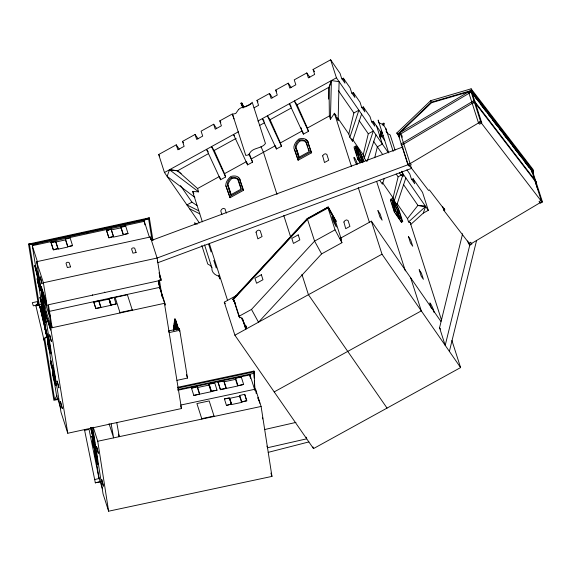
<?xml version="1.0" encoding="UTF-8"?>
<svg xmlns="http://www.w3.org/2000/svg" width="571" height="571" viewBox="0 0 571 571"><rect width="100%" height="100%" fill="white"/><g stroke="black" fill="none" stroke-linecap="round" stroke-linejoin="round"><path stroke-width="0.86" d="M50.576 329.86L45.273 313.343A26.823 1.927 77.7 0 1 40.991 286.92L46.294 303.437L46.715 303.344L41.412 286.828L40.991 286.92L41.476 289.847A24.653 1.777 77.7 0 0 44.831 310.56L50.576 329.86L50.997 329.767L67.771 433.253L181.485 408.536L164.712 305.042L165.14 304.95L164.862 303.23L159.395 285.65A24.653 1.777 77.7 0 1 158.324 280.368M328.632 99.104L328.925 87.591L331.401 80.568L339.103 81.667L338.125 120.367L334.263 113.515M334.435 113.365L330.416 119.26L331.401 80.568L329.331 87.049L297.056 104.828L294.372 100.96L308.454 131.359L303.429 134.121L289.354 103.722L291.139 106.306M173.513 330.573L174.583 319.068L175.29 318.911L178.602 329.231M173.684 329.653L174.719 319.482L175.425 319.325L175.126 322.187M174.391 329.496L173.563 328.975M174.947 323.95L174.583 327.476L173.877 327.626L174.633 329.995M174.99 323.507L174.305 323.443L176.425 330.052M349.859 137.297L348.795 133.992L353.87 112.972L358.888 110.21L349.859 137.297L352.543 141.165L361.571 114.079M364.277 158.096L373.306 131.009L368.288 133.771L363.22 154.791L364.277 158.096L366.518 161.322M374.704 157.76L377.345 146.833L382.363 144.07L376.582 126.07M393.862 200.321L393.062 197.844L398.137 176.824L403.155 174.062L394.404 200.3M164.862 303.23L52.132 327.733L48.407 304.757L161.136 280.254L160.858 278.527L160.43 278.619L157.096 258.035L150.337 236.986L36.623 261.704L43.382 282.759L157.096 258.035L408.636 164.512L480.425 121.83L541.743 201.734L469.947 244.417L445.202 345.362L439.556 327.783L462.61 233.732M449.384 351.401L476.578 240.477M381.25 130.723L379.808 136.44L380.6 138.253L382.113 132.286M382.698 125.006L383.112 123.379L383.862 123.193L384.269 123.779L383.833 125.477M380.2 137.668L381.706 131.708M383.22 125.748L383.862 123.193M367.246 161.115L375.989 134.877M384.362 178.288L382.384 184.212L379.708 180.343M405.838 177.931L396.809 205.018L394.126 201.142M410.806 224.41L423.282 213.104L425.623 206.466L424.125 205.688M177.395 170.879L208.422 153.649M473.766 103.187L474.437 102.016L473.973 100.575L401.049 143.928L401.513 145.369L474.437 102.016L536.512 182.913L536.048 181.471L473.973 100.575M58.085 398.686L54.609 399.443L56.936 395.653M410.221 222.683L408.543 221.948L407.487 218.643L417.922 205.367M235.48 303.922L232.818 299.118L307.248 218.536L328.211 206.988L336.098 221.27L335.598 221.548L328.025 207.965L307.562 219.235L233.51 299.411L238.942 316.334L239.734 317.776L240.912 317.233L246.544 327.526L245.366 328.068L245.944 329.124L242.768 319.218M232.925 299.447L307.355 218.864L328.211 206.988M238.942 316.334L251.497 309.425L314.585 241.112L335.049 229.842L328.025 207.965M341.251 239.642L340.48 238.193L341.929 242.704L321.594 253.902L258.499 322.215L251.497 309.425M399.586 137.297L396.788 133.022L430.677 100.682L471.132 88.819L533.171 169.658L533.528 171.293L471.496 90.454L471.132 88.819M397.43 134.485L431.184 102.245L471.496 90.454M399.464 133.35L431.54 102.716L470.618 91.281L474.415 96.235M408.543 221.948L425.623 206.466L417.465 205.303M231.148 177.567L230.941 177.752A9.928 5.774 -34.7 0 0 227.386 184.497L230.591 194.897L241.041 189.144L237.6 178.916A10.571 6.153 -34.7 0 0 231.391 177.502L232.062 178.473A10.571 6.153 -34.7 0 1 238.271 179.879M231.819 178.53L231.605 178.716A9.928 5.774 -34.7 0 0 228.057 185.468L230.998 195.046M299.218 140.073L299.011 140.259A9.928 5.774 -34.7 0 0 295.457 147.011L298.662 157.403L309.111 151.65L305.671 141.422A10.571 6.153 -34.7 0 0 299.461 140.016L300.132 140.98A10.571 6.153 -34.7 0 1 306.341 142.393L307.94 146.897M299.889 141.037L299.682 141.223A9.928 5.774 -34.7 0 0 296.128 147.975L299.076 157.553M44.26 341.023L35.78 305.292L38.157 303.351M35.78 305.292L35.944 305.785L38.25 303.929M58.213 399.372L53.874 400.321L43.896 338.746L46.922 336.426L39.47 305.021L43.218 318.725L42.582 314.721L43.011 314.628M152.992 240.491L149.324 217.822L28.55 244.081L38.528 305.656L41.683 303.715L41.562 303.337M43.896 338.746L47.043 336.797M531.822 172.178L533.293 172.892L532.829 171.45L470.754 90.553L397.837 133.907L399.379 136.755M471.675 92.216L470.832 91.117L468.691 92.395L478.37 122.544L479.626 124.185L481.774 122.908L472.096 92.759M470.754 90.553L471.218 92.002L398.301 135.348L399.779 135.241M407.83 164.477L409.978 163.199L400.3 133.05L398.151 134.328L407.83 164.477L409.093 166.118L411.234 164.841L409.978 163.199M478.37 122.544L480.511 121.266L470.832 91.117M470.233 244.781L443.938 210.521L444.795 210.007L444.267 208.351M468.513 243.546L470.654 242.268L471.917 243.91L469.769 245.187L468.513 243.546L467.692 241.005M541.194 200.335L539.045 201.613L540.309 203.255L542.45 201.977L532.664 171.507L531.408 169.865L541.194 200.335L542.45 201.977M243.082 108.033L240.933 103.223L241.99 103.144L243.788 107.162M199.393 222.897L164.462 172.513L158.681 154.513L176.253 144.834L179.273 149.188M176.253 144.834L177.845 149.788L184.126 146.333L182.534 141.38L195.082 134.463L198.101 138.817M216.68 128.582L213.661 124.235L201.106 131.144L202.698 136.098L196.674 139.417L195.082 134.463M213.661 124.235L215.253 129.189L221.398 125.798L219.814 120.845L232.361 113.929L233.953 118.882M244.666 107.155L250.94 103.701M254.038 107.826L258.556 105.335L256.964 100.382L269.512 93.466L272.531 97.819M269.512 93.466L271.104 98.419L277.256 95.036L275.665 90.082L288.219 83.166L291.239 87.52M309.81 77.292L306.791 72.938L294.243 79.847L295.835 84.801L289.811 88.12L288.219 83.166M306.791 72.938L308.383 77.892L314.657 74.43L313.072 69.476L330.645 59.798L340.03 73.345L341.622 78.298L344.977 83.138L343.385 78.184L341.879 79.012M164.462 172.513L238.521 131.723M257.892 121.052L336.419 77.799L330.645 59.798M208.301 151.929L206.509 149.352L220.592 179.751L225.609 176.981L211.534 146.583L214.218 150.459L236.18 138.36M259.834 125.327L264.302 122.865M264.152 121.166L262.367 118.59L276.45 148.988L281.467 146.219L267.385 115.82L270.069 119.689L291.274 108.012M351.807 93.33L353.313 92.502L360.015 102.173L361.607 107.127L364.898 111.866L363.306 106.913L361.8 107.748M194.868 197.402L167.146 176.382L169.487 169.744L177.474 170.693L197.566 188.544L219.528 176.446M225.609 176.981L224.553 173.684L246.515 161.586L247.578 164.883L252.596 162.121L249.399 154.013M251.54 158.817L275.386 145.684M281.467 146.219L280.404 142.914L302.373 130.816M308.454 131.359L307.391 128.054L329.36 115.956L329.06 87.199M196.959 205.474L191.949 202.155L186.931 204.918L198.651 210.749M229.385 196.752L242.896 189.308L239.399 178.402A12.341 7.18 -34.7 0 0 230.82 176.453A11.698 6.809 -34.7 0 0 225.88 185.846L230.056 197.716L243.567 190.271L239.399 178.402M297.455 159.259L310.967 151.815L307.469 140.909A12.341 7.18 -34.7 0 0 298.89 138.96A11.698 6.809 -34.7 0 0 293.951 148.353L298.126 160.223L311.638 152.778L307.469 140.909M371.721 122.066L373.234 121.23L379.936 130.909L381.528 135.862L384.747 140.509M360.265 162.878L357.86 159.409L354.355 148.503L355.612 147.81A11.698 1.656 61.2 0 1 357.403 147.354A12.341 1.749 61.2 0 1 362.835 158.224L363.913 161.586M356.076 148.696A9.928 1.406 61.2 0 1 356.383 149.002L357.881 148.667A10.571 1.499 61.2 0 1 361.814 156.54L363.62 162.036M381.649 136.383L383.155 135.548M357.86 159.409L359.116 158.717L355.612 147.81M362.364 162.728L360.786 157.824L362.043 157.132M335.991 220.941L335.491 221.22L341.115 238.728M411.634 179.622L413.14 178.794L422.526 192.341L428.307 210.342L423.282 213.104M390.728 200.971L391.984 200.278A11.698 1.656 61.2 0 1 393.776 199.821A12.341 1.749 61.2 0 1 399.208 210.692L402.712 221.598L401.456 222.29L394.233 211.877L390.728 200.971A11.698 1.656 61.2 0 1 391.435 199.415M392.448 201.163A9.928 1.406 61.2 0 1 392.762 201.47L394.254 201.135A10.571 1.499 61.2 0 1 398.187 209.007L401.563 219.407L395.981 211.356L392.727 201.113A9.928 1.406 61.2 0 1 394.011 200.778L394.118 200.892M451.904 340.48L460.604 367.574L313.493 448.599L234.888 335.213L224.289 302.187L237.45 294.943M339.645 238.649L371.393 221.17L440.926 321.466M394.233 211.877L395.489 211.184L391.984 200.278M399.257 216.83L397.159 210.292L398.415 209.6M234.888 335.213L381.999 254.195L371.393 221.17M274.194 391.906L421.298 310.888L410.692 277.863M151.451 240.455L402.983 146.925L402.512 147.211L408.158 164.798M193.833 193.812L192.927 191.364M86.328 233.139L87.977 232.561M145.998 218.993L149.324 217.822M41.112 300.196L32.276 245.701L34.167 244.26L143.485 220.492L148.588 218.7L152.129 240.541M268.227 452.353L308.868 441.925M51.012 242.418L53.339 249.655L57.992 248.592L53.403 249.998L51.012 242.418L55.665 241.355L58.228 249.134L67.821 247.05L65.522 239.891L55.929 241.976M65.508 239.106L70.169 238.043L72.553 245.63L67.899 246.693L65.572 239.449M51.076 242.761L55.73 241.697L58.056 248.935M106.499 230.334L108.818 237.579L113.479 236.515L108.883 237.921L106.499 230.334L111.152 229.271L113.708 237.058L123.307 234.974L121.009 227.815L111.409 229.899M120.995 227.03L125.649 225.966L128.032 233.546L123.379 234.61L121.052 227.372M106.556 230.677L108.883 230.149M122.608 227.015L125.649 225.966M34.824 265.715L35.245 265.615L37.572 272.859L38.314 277.071L37.893 277.171L35.566 269.926L34.824 265.715L37.151 272.959L37.893 277.171M35.566 269.926L35.994 269.826L38.314 277.071M37.151 272.959L37.572 272.859M37.144 278.826L37.565 278.734L39.891 285.971L40.634 290.182L40.213 290.282L37.886 283.038L37.144 278.826L39.47 286.071L40.213 290.282M37.886 283.038L38.314 282.945L40.634 290.182M39.47 286.071L39.891 285.971M39.984 297.498L40.405 297.405L42.732 304.643L43.482 308.854L43.053 308.954L40.734 301.709L39.984 297.498L42.311 304.743L43.053 308.954M42.311 304.743L42.732 304.643M42.304 310.61L42.725 310.517L45.052 317.762L45.801 321.973L45.373 322.065L43.053 314.821L42.304 310.61L44.631 317.854L45.373 322.065M44.631 317.854L45.052 317.762M45.13 329.203L45.552 329.103L47.878 336.348L48.628 340.559L48.2 340.659L45.88 333.414L45.13 329.203L47.457 336.447L48.2 340.659M45.88 333.414L46.301 333.314M47.457 336.447L47.878 336.348M47.45 342.315L47.871 342.222L50.198 349.459L50.947 353.67L50.519 353.77L48.2 346.526L47.45 342.315L49.777 349.559L50.519 353.77M48.2 346.526L48.621 346.433L50.947 353.67M49.777 349.559L50.198 349.459M50.291 360.965L50.712 360.872L53.039 368.117L53.781 372.328L53.36 372.42L51.033 365.176L50.291 360.965L52.618 368.209L53.36 372.42M52.618 368.209L53.039 368.117M52.611 374.084L53.032 373.984L55.358 381.228L56.101 385.439L55.68 385.532L53.353 378.295L52.611 374.084L54.937 381.328L55.68 385.532M54.937 381.328L55.358 381.228M93.751 301.966L98.683 300.846L100.767 307.505L95.842 308.633L93.751 301.966L95.842 308.633M109.104 298.469L114.036 297.348L116.12 304.015L111.195 305.135L109.104 298.469L111.195 305.135M93.815 302.309L97.099 301.559M109.168 298.819L112.451 298.069M95.778 308.29L100.767 307.505M111.131 304.793L116.12 304.015M224.417 398.936L229.342 397.816L231.334 404.004L226.466 405.474L224.417 398.936L229.406 398.158L231.398 404.354M239.77 395.439L244.695 394.318L246.751 400.856L241.819 401.977L239.827 395.789M90.96 427.893L91.974 431.048L92.395 430.948L93.109 434.959L92.688 435.052L90.404 427.95M231.334 404.004L226.466 405.474M246.686 400.514L241.819 401.977M257.671 397.93L258.092 397.837L259.826 403.254M91.91 436.43L92.331 436.33L94.615 443.431L95.321 447.436L94.9 447.536L91.91 436.43L95.75 451.932L95.321 452.032L93.044 444.93L92.331 440.926L92.752 440.826L93.323 444.031M94.186 443.524L94.615 443.431M93.044 444.93L93.466 444.838M92.331 440.926L94.615 448.021L95.036 447.928M94.55 453.403L94.972 453.31L97.248 460.404L97.962 464.416L97.541 464.508L94.55 453.403L97.541 464.508M95.264 457.414L95.685 457.314L94.972 453.31M96.827 460.504L97.248 460.404M264.423 429.585L295.956 422.404M191.471 387.987L197.116 386.71L199.457 394.154L193.819 395.432L191.535 388.33L197.116 386.71M209.043 384.019L214.682 382.741L217.023 390.186L211.384 391.463L209.043 384.019L211.384 391.463M210.713 383.998L214.682 382.741M218.086 382.256L223.732 380.978L226.073 388.423L220.427 389.7L218.086 382.256L220.427 389.7M235.659 378.288L241.297 377.01L243.639 384.454L238 385.732L235.716 378.63M222.176 381.685L223.732 380.978M239.749 377.724L241.297 377.01M211.32 391.121L217.023 390.186M220.37 389.358L226.073 388.423M39.378 305.471L29.506 244.588L148.588 218.7M36.608 305.114L33.311 305.828L32.304 302.687L37.243 301.616L38 303.972M35.944 305.785L38.764 305.171M41.476 289.29L46.572 305.157L47.7 304.914L51.426 327.89L50.298 328.132M41.362 310.924L41.79 310.831M51.426 327.89L46.33 312.016L45.202 312.266L45.273 313.343L45.694 313.251M49.634 311.302L159.766 287.356L159.837 288.441L159.416 288.526M41.976 314.7L42.397 314.607L43.617 318.404L43.196 318.497L41.976 314.7L40.712 306.92L41.933 310.717L43.196 318.497M132.372 310.289L127.39 294.764L115.114 297.434L119.967 312.544L132.236 309.875M175.211 321.309L174.505 321.459L176.896 328.896M175.19 321.523L174.483 321.68L177.024 329.574M174.805 325.27L174.098 325.427L175.425 329.553M174.783 325.491L174.076 325.641L175.397 329.731M174.605 327.254L173.898 327.411L174.69 329.888M179.758 330.274L179.23 328.625L168.645 330.923L169.18 332.572L179.758 330.274L187.502 378.066L176.924 380.365M177.445 387.352L253.952 371.057L254.923 389.772M177.631 388.123L254.145 371.828M177.695 389.558L254.202 373.263M177.802 390.25L249.934 374.883M180.807 405.046L255.53 389.129L261.097 406.459L271.967 476.407L108.611 511.202L103.051 493.865L92.723 427.415M239.613 396.217L229.728 398.322L231.719 404.518L241.597 402.412L239.613 396.217L239.72 396.909M84.672 430.341L89.055 429.406L99.047 478.569L94.665 479.504M214.168 416.459L209.186 400.935L196.902 403.554L201.749 418.657L214.032 416.045M93.237 427.222L97.741 441.255L261.097 406.459M100.482 481.674L95.264 482.788L100.567 481.767M29.506 244.588L37.707 244.01M28.55 244.081L31.212 243.896M192.598 191.478L198.629 191.849L197.566 188.544M425.623 206.466L418.065 205.574L403.319 184.297M143.485 220.492L144.063 220.606L149.338 237.029M189.615 208.786L199.771 213.84M197.173 224.303L194.504 222.733L195.046 224.417M181.171 173.591L177.638 170.915L169.487 169.744L198.629 191.849M240.933 103.223L243.032 107.576M357.746 148.431L357.639 148.31A9.928 1.406 61.2 0 0 356.354 148.646L359.609 158.888L362.15 162.549M471.218 92.002L533.293 172.892M475.5 97.648L476.585 99.061M480.925 104.721L485.814 111.081M488.526 114.621L489.611 116.034M492.323 119.567L497.205 125.934M499.918 129.467L501.003 130.88M503.715 134.413L506.434 137.954M507.519 139.367L508.604 140.78M512.944 146.44L514.028 147.853M515.113 149.267L517.826 152.8M518.911 154.213L519.995 155.626M524.335 161.286L529.224 167.653M480.511 121.266L481.774 122.908M431.54 102.716L430.677 100.682M396.788 133.022L399.479 136.54M444.795 210.007L429.371 189.907L428.514 190.414L408.636 164.512M386.096 131.394L387.531 133.414L390.193 134.984L395.061 150.152M399.35 172.67L400.785 174.697L403.447 176.268L401.827 171.214M218.693 275.579L219.778 278.948L219.364 276.314C215.174 275.429 211.327 272.31 211.855 267.606L210.428 265.586L207.758 264.009L201.813 245.48M383.112 123.379L383.512 123.957M343.385 78.184L350.094 87.855L351.679 92.809L354.905 97.455L353.313 92.502M363.306 106.913L370.008 116.591L371.6 121.544L374.819 126.184L373.234 121.23M406.909 169.815L409.785 173.962L411.377 178.916L414.724 183.748L413.14 178.794M336.419 77.799L387.752 151.843M401.684 171.942L428.307 210.342M338.417 90.682L353.87 112.972M358.995 120.374L368.288 133.771M373.42 141.18L382.734 154.613M396.174 174.005L398.137 176.824M313.072 69.476L314.578 71.653M334.827 113.836L336.169 115.77M337.554 117.769L348.795 133.992M352.457 139.274L364.112 156.083M382.306 182.32L393.062 197.844M397.216 203.826L407.487 218.643M359.116 158.717L361.522 162.185M395.489 211.184L402.712 221.598M359.88 161.779L358.352 159.58L357.567 157.125M395.746 213.511L399.8 219.364M356.639 164.655C350.508 151.736 356.304 158.688 357.325 164.305M275.665 90.082L276.671 91.531M439.556 327.783L440.484 329.117M305.963 141.844L306.634 142.807M310.967 151.815L311.638 152.778M381.999 254.195L460.604 367.574M295.507 147.575L296.784 149.416M256.964 100.382L257.971 101.831M234.388 135.777L233.496 134.485L247.578 164.883M219.814 120.845L220.82 122.294M237.886 179.33L238.557 180.3M242.896 189.308L243.567 190.271M387.045 408.087L308.44 294.707L301.916 274.38M227.436 185.068L228.714 186.91M225.88 185.846L230.056 197.716M182.534 141.38L183.541 142.829M180.457 185.575L191.949 202.155M158.681 154.513L159.673 155.94M224.289 302.187L225.295 303.644M392.862 201.584L392.998 201.82A10.571 1.499 61.2 0 1 396.938 209.7L397.159 210.292M356.49 149.117L356.625 149.352A10.571 1.499 61.2 0 1 360.558 157.232L360.786 157.824M307.562 219.235L307.248 218.536L314.585 241.112L321.594 253.902M233.51 299.411L234.388 300.953M232.818 299.118L234.945 302.844M328.318 207.323L336.098 221.27M335.049 229.842L341.929 242.704M393.183 151.379L385.882 128.632L383.155 124.549L378.587 122.679L378.173 120.053L388.723 152.907M248.892 154.12L252.596 162.121M241.683 102.809L243.474 106.82M297.056 104.828L307.391 128.054M300.946 127.619L301.659 129.217M270.069 119.689L280.404 142.914M260.968 146.647L263.459 152.25L277.021 194.468M214.218 150.459L224.553 173.684M104.629 292.095L104.771 292.502M533.571 176.275L534.934 180.522M535.748 183.063L537.654 189.008M442.604 206.374L443.938 210.521M401.556 134.692L402.362 137.204M411.049 166.689L411.591 168.366L157.853 262.71L157.318 261.033M410.171 222.512L441.626 320.481M433.946 312.351C434.538 309.896 426.387 295.064 431.419 308.261M397.951 211.384L398.758 213.904M400.913 220.613L401.456 222.29M391.834 203.04L394.732 212.048M376.61 181.364L405.346 270.868M362.385 161.436L361.579 158.916A12.341 1.749 61.2 0 0 360.965 157.375M351.743 138.689L352.543 141.165M355.198 149.759L357.039 155.49M337.589 118.711L338.125 120.367M334.378 113.194L351.486 166.475M358.253 187.552L369.351 222.119M329.36 115.956L330.416 119.26M308.468 148.531L309.254 150.98M302.637 131.644L303.429 134.121M297.048 150.237L298.89 155.969M294.622 149.316L298.126 160.223M275.65 146.511L276.45 148.988M283.794 215.581L290.846 237.536M238.821 181.114L241.183 188.473M312.951 446.907L313.493 448.599M228.978 187.731L231.077 194.276M306.177 437.15L306.72 438.821L267.514 447.75L266.971 446.072M219.799 177.274L220.592 179.751M226.38 213.133L225.038 208.965L223.604 208.365A2.47 1.442 -34.7 0 0 221.491 209.528L220.777 210.892L221.891 214.617M246.008 325.848L246.544 327.526M242.14 318.011L245.366 328.068M234.617 301.859L239.734 317.776M192.548 191.306L202.348 221.834M209.386 243.753L227.522 300.239M208.686 244.402L211.12 251.989M213.825 260.412L216.259 267.992M249.848 374.605L254.787 390M204.554 244.859L211.855 267.606M270.904 473.102L271.967 476.407M246.751 400.856L244.695 394.318M178.445 329.017L175.404 319.539L174.697 319.696L177.867 329.567M174.583 319.068L177.902 329.388M159.002 272.745L160.858 278.527M159.523 275.236L161.136 280.254M159.637 276.143L160.43 278.619M160.101 289.261L165.14 304.95M161.936 295.585L162.699 297.955M186.424 374.697L187.502 378.066M180.679 406.01L181.485 408.536M113.536 236.858L111.152 229.271M109.796 302.116L110.788 305.214M92.359 294.764L92.488 295.171M118.461 434.16L119.268 436.672L116.769 422.604M109.054 423.639L113.622 437.871L111.131 423.832M91.381 427.793L93.551 434.916L94.8 442.975L92.666 436.33L91.417 428.279M90.825 427.857L93.109 434.959M37.579 262.21L32.276 245.701L144.299 221.348L144.87 224.853M95.321 447.436L92.331 436.33M94.857 447.743L96.185 451.897L97.441 459.948L95.307 453.31L94.429 447.671M93.723 445.623L95.75 451.932M95.935 458.106L97.962 464.416M49.456 313.715L50.269 316.248M43.596 297.826L49.563 316.398M51.055 324.392L52.132 327.733M42.068 296.827L42.468 298.069M98.847 477.599L102.445 488.797M48.085 320.681L50.997 329.767M41.155 301.616L43.482 308.854M41.869 309.104L41.141 306.827L42.397 314.607M43.475 314.728L45.801 321.973M42.582 314.721L44.36 320.26L46.972 336.819M47.593 337.34L48.628 340.559M51.454 365.083L53.781 372.328M53.774 378.195L56.101 385.439M60.683 408.029L56.443 394.818L41.683 303.715M67.771 433.253L61.011 412.205L42.754 299.554M201.749 418.657L201.877 419.078M119.967 312.544L120.088 312.958M39.47 305.021L46.851 336.44M46.33 312.016L45.958 310.31A24.653 1.777 77.7 0 1 42.811 292.181M84.515 429.842L95.357 482.88M243.639 384.454L238 385.732M199.457 394.154L193.819 395.432M262.439 417.308L262.724 418.914M258.092 397.837L258.52 400.235M91.974 431.048L92.688 435.052M94.615 448.021L95.321 452.032M128.032 233.546L123.379 234.61M72.553 245.63L67.899 246.693M35.245 265.615L35.845 268.984M37.565 278.734L38.164 282.103M40.405 297.405L41.005 300.774M42.725 310.517L43.325 313.886M45.552 329.103L46.151 332.472M47.871 342.222L48.471 345.591M50.712 360.872L51.304 364.241M53.032 373.984L53.624 377.352M179.23 328.625L179.658 331.266M159.352 279.726L162.036 296.285M158.645 280.739L159.916 288.605M150.337 236.986L150.765 239.62M144.063 220.606L144.492 223.232M121.009 227.815L121.081 228.272M43.382 282.759L46.715 303.344M46.294 303.437L46.572 305.157M36.623 261.704L41.897 294.272M42.183 296.028L42.468 297.791M44.738 338.56L54.609 399.443M255.53 389.129L256.208 393.498M250.483 378.402L249.827 374.198L249.927 376.382M97.741 441.255L108.611 511.202M91.153 427.779L93.059 440.084M94.158 447.114L99.047 478.569M385.882 128.632L385.989 130.01M253.952 371.057L254.252 377.981M254.366 380.572L254.773 390.086M41.412 287.784A26.823 1.927 77.7 0 1 41.412 286.828M159.837 288.441A26.823 1.927 77.7 0 1 158.61 282.609M238.15 177.61A12.341 7.18 -34.7 0 1 240.063 179.365M394.154 203.355A12.341 1.749 61.2 0 1 395.674 206.252M396.138 207.194A12.341 1.749 61.2 0 1 396.574 208.108M397.337 209.835A12.341 1.749 61.2 0 1 397.666 210.642M356.697 148.974A12.341 1.749 61.2 0 1 358.31 151.857M359.302 153.785A12.341 1.749 61.2 0 1 359.766 154.727M360.194 155.64A12.341 1.749 61.2 0 1 360.601 156.525M354.355 148.503A11.698 1.656 61.2 0 1 354.784 146.754M305.556 139.845A12.341 7.18 -34.7 0 1 306.22 140.123M306.813 140.466A12.341 7.18 -34.7 0 1 308.14 141.872M40.213 276.899L42.054 283.716L40.213 276.899M49.606 334.842L51.44 341.658L49.634 334.827M57.107 381.128L58.941 387.945L57.136 381.114M60.426 401.599L62.26 408.415L60.426 401.599M377.938 210.628L379.879 216.93L382.135 220.185L380.115 213.939L377.938 210.628M408.515 236.665L410.456 242.96L412.719 246.222L410.692 239.977L408.515 236.665M419.2 269.748L421.141 276.043L423.397 279.305L421.369 273.052L419.2 269.748M96.506 446.415L98.333 453.238L96.506 446.415M101.631 479.39L103.458 486.207L101.667 479.376M256.036 232.197L257.842 238.864L262.068 236.544L260.19 230.705L258.756 230.106A2.47 1.442 -34.7 0 0 256.643 231.269L256.036 232.197M322.679 155.876L324.485 162.542L328.71 160.223L326.833 154.384L325.399 153.785A2.47 1.442 -34.7 0 0 323.293 154.948L322.679 155.876M343.899 222.019L345.712 228.693L349.93 226.373L348.06 220.534L346.626 219.935A2.47 1.442 -34.7 0 0 344.513 221.098L343.899 222.019M238.635 109.425L235.752 113.501L232.525 114.171L245.78 155.455L249.006 154.784C251.604 146.904 261.325 149.409 265.458 143.492L252.204 102.209C249.256 107.348 242.554 105.628 238.635 109.425M298.219 234.874L291.817 238.4L293.43 243.432L299.832 239.913L298.219 234.874M261.347 274.701L254.944 278.227L256.565 283.266L262.967 279.74L261.347 274.701M136.098 252.489L132.936 253.174L131.658 249.206A1.62 0.964 -9.2 0 1 132.943 247.935A1.62 0.964 -9.2 0 1 134.82 248.521L136.098 252.489M70.533 266.878L67.371 267.563L66.1 263.595A1.62 0.964 -9.2 0 1 67.378 262.332A1.62 0.964 -9.2 0 1 69.262 262.91L70.533 266.878M108.94 299.104L99.061 301.252L101.053 307.441L110.931 305.299L108.94 299.104M235.552 379.365L224.246 381.778L226.38 388.416L237.686 386.01L235.552 379.365M208.943 385.097L197.637 387.502L199.764 394.147L211.07 391.742L208.943 385.097M334.713 221.905L331.915 216.666L333.528 221.698L336.333 226.944L334.713 221.905M38.742 277.099L36.444 269.94L37.857 278.634L40.156 285.793L38.742 277.099M43.903 308.882L41.604 301.724L43.018 310.417L45.316 317.576L43.903 308.882M49.049 340.587L46.751 333.428L48.164 342.122L50.462 349.274L49.049 340.587M54.209 372.356L51.911 365.197L53.317 373.884L55.615 381.043L54.209 372.356"/></g></svg>
